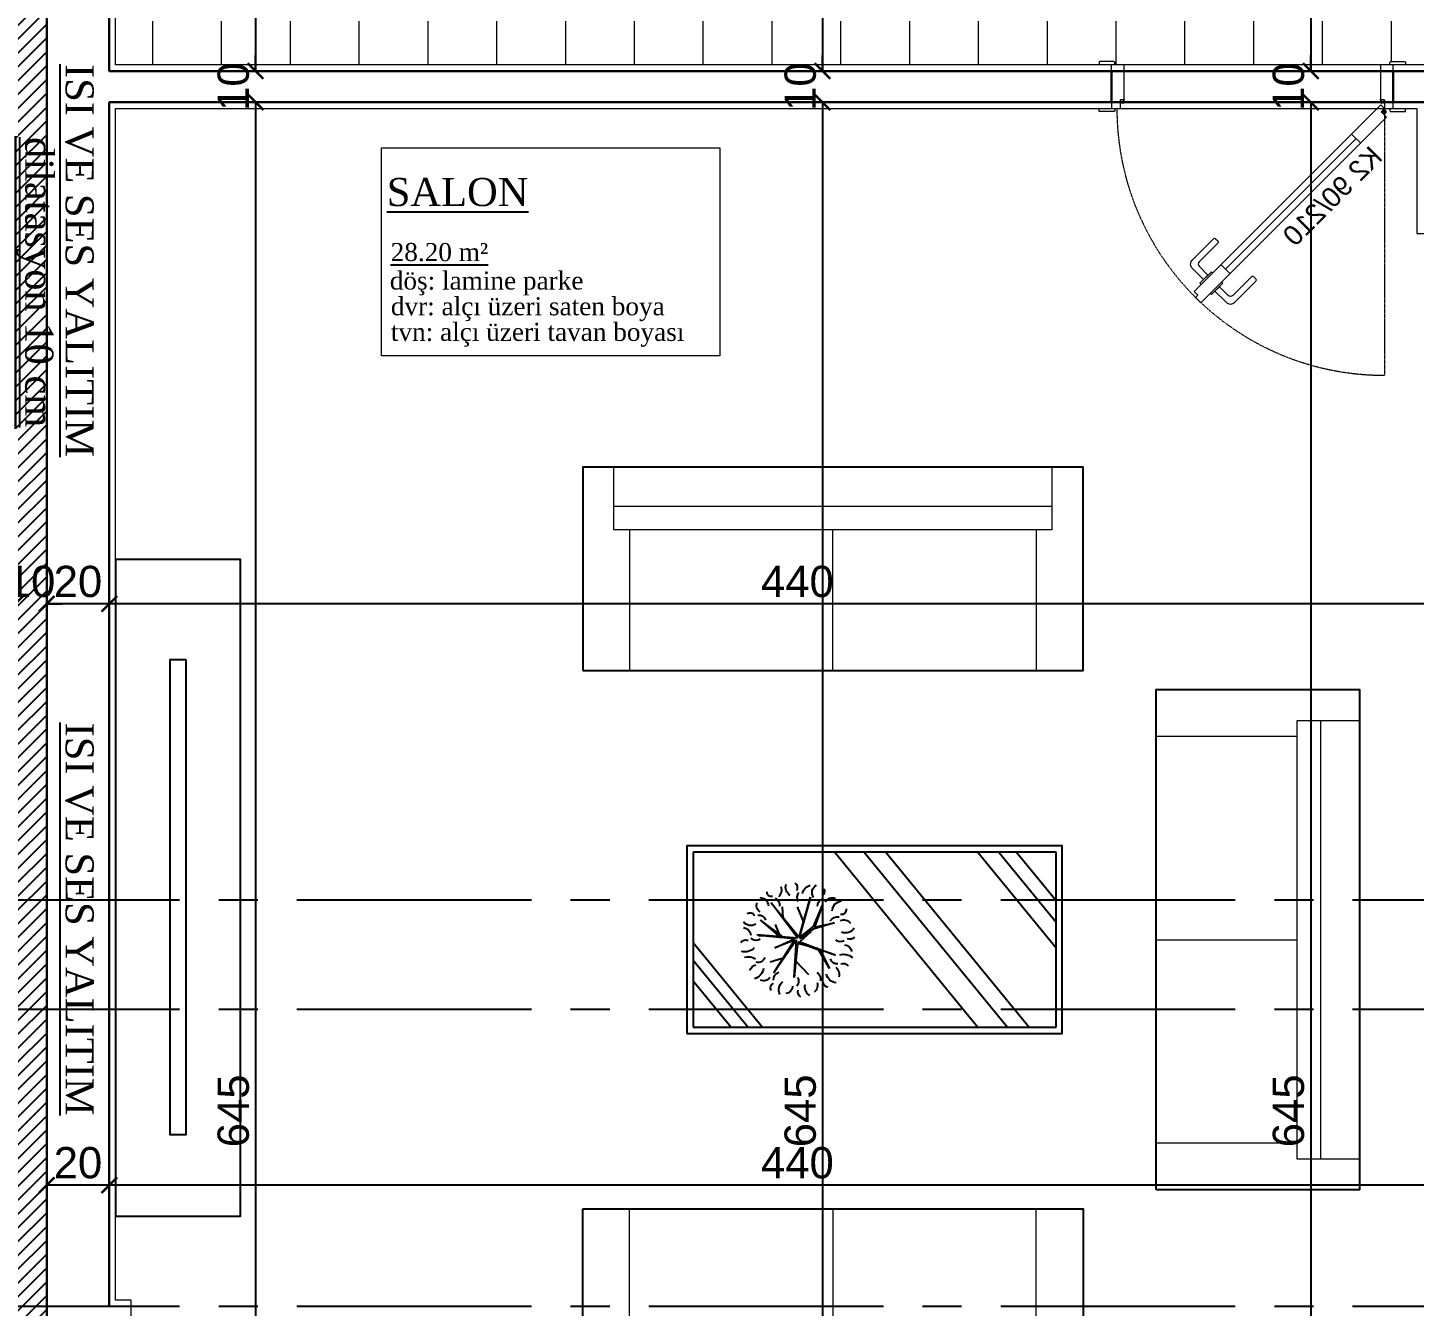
# Model space of a CAD drawing. Header units: millimetres. Extents: x 2778 to 13672, y 1832 to 5175.
# Drawn here: x 6415.5 to 6858.8, y 2770.2 to 3179.1 of the extents above; entities that cross this region are included whole.
import ezdxf

# ---------------------------------------------------------------- set-up
doc = ezdxf.new("R2010")
doc.units = ezdxf.units.MM
for name, pattern in [('CENTER2', [112.5, 75, -12.5, 12.5, -12.5]), ('DASHDOT2', [12.7, 6.35, -3.175, 0, -3.175]), ('DOTX2', [0.5, 0, -0.5])]:
    doc.linetypes.add(name, pattern=pattern)
for name, color, linetype in [('0-HSL-HTC', 7, 'Continuous'), ('7-DCR-FRN', 8, 'Continuous'), ('Yazi', 7, 'Continuous')]:
    doc.layers.add(name, color=color, linetype=linetype)
for name, color, linetype, lineweight in [('aks', 251, 'DASHDOT2', 35), ('duvar', 232, 'Continuous', 30), ('ince', 37, 'Continuous', 0), ('iz', 1, 'DOTX2', 20), ('kapı', 3, 'Continuous', 18), ('sıva iç', 21, 'Continuous', 0), ('yazı', 11, 'Continuous', 20), ('z - tarama', 251, 'Continuous', 18), ('ölçü dış', 192, 'Continuous', 20), ('ÖLÇÜ İÇ', 7, 'Continuous', 9)]:
    doc.layers.add(name, color=color, linetype=linetype, lineweight=lineweight)
doc.styles.get("Standard").update_dxf_attribs({"font": 'arial.ttf'})
doc.styles.add('Times roman', font='times.ttf')
doc.dimstyles.new('zulay iç ölçü', dxfattribs={"dimtxt": 10, "dimasz": 5, "dimexe": 0.18, "dimexo": 0, "dimgap": 2, "dimtad": 3, "dimdec": 0, "dimzin": 0, "dimdsep": 46, "dimtxsty": 'Standard', "dimblk": 'ARCHTICK', "dimcen": 0.09, "dimse1": 1, "dimse2": 1, "dimadec": 0, "dimazin": 0, "dimtfac": 1, "dimtdec": 0, "dimtix": 1, "dimtofl": 0, "dimtmove": 0, "dimatfit": 3, "dimldrblk": 'ARCHTICK', "dimfxl": 1, "dimtolj": 1, "dimtzin": 0, "dimarcsym": 0})

# ---------------------------------------------------------------- blocks, each defined once
blk = doc.blocks.new('sadsfsfsf')
at = {"layer": 'ince'}
for p, q in [((0.7, 0), (-0.7, 0)), ((0, 0.7), (0, -0.7))]:
    blk.add_line(p, q, dxfattribs=at)
for radius in [0.6, 0.45]:
    blk.add_circle((0, 0), radius, dxfattribs=at)
blk = doc.blocks.new('eddeded')
at = {"layer": 'duvar'}
for p, q in [((-48.21, 54.38), (-38.21, 54.38)), ((-48.21, -35.62), (-38.21, -35.62))]:
    blk.add_line(p, q, dxfattribs=at)
at = {"layer": 'ince'}
blk.add_line((-26.6, -23.78), (15.13, 17.96), dxfattribs=at)
for points in [[(-50.21, 53.38), (-50.96, 53.38, -0.414214), (-51.21, 53.63), (-51.21, 58.13, -0.414214), (-50.96, 58.38), (-50.21, 58.38)], [(-36.21, 53.38), (-35.46, 53.38, 0.414214), (-35.21, 53.63), (-35.21, 58.13, 0.414214), (-35.46, 58.38), (-36.21, 58.38)], [(-50.21, -34.62), (-50.96, -34.62, 0.414214), (-51.21, -34.87), (-51.21, -39.37, 0.414214), (-50.96, -39.62), (-50.21, -39.62)], [(-36.21, -34.62), (-35.46, -34.62, -0.414214), (-35.21, -34.87), (-35.21, -39.37, -0.414214), (-35.46, -39.62), (-36.21, -39.62)]]:
    blk.add_lwpolyline(points, format="xyb", dxfattribs=at)
for points in [[(-39.11, 51.33), (-39.11, 50.38), (-37.81, 50.68), (-37.81, 50.81, -0.112206), (-37.91, 50.76), (-38.72, 50.57, -0.482314), (-39.02, 50.82), (-39.02, 51.24, -0.414214), (-38.77, 51.49), (-37.97, 51.49, -0.170049), (-37.81, 51.43), (-37.81, 51.58), (-38.86, 51.58, 0.414214)], [(17.08, 23.59), (18.49, 25), (14.96, 28.54, 0.414214), (12.13, 28.54), (5.41, 21.82, 0.414214), (5.41, 21.11), (6.12, 20.4, 0.414214), (6.83, 20.4), (12.84, 26.41, -0.414214), (14.25, 26.41)], [(20.76, 19.91), (22.17, 21.32), (25.71, 17.79, -0.414214), (25.71, 14.96), (18.99, 8.24, -0.414214), (18.28, 8.24), (17.58, 8.95, -0.414214), (17.58, 9.66), (23.59, 15.67, 0.414214), (23.59, 17.08)], [(-39.11, -31.62), (-39.11, -32.57, 0.414214), (-38.86, -32.82), (-37.81, -32.82), (-37.81, -32.67, -0.170049), (-37.97, -32.73), (-38.77, -32.73, -0.414214), (-39.02, -32.48), (-39.02, -32.06, -0.482314), (-38.72, -31.81), (-37.91, -32, -0.112206), (-37.81, -32.05), (-37.81, -31.92)]]:
    blk.add_lwpolyline(points, format="xyb", close=True, dxfattribs=at)
for points in [[(20.04, 25.7), (19.62, 26.12), (15.96, 22.47), (16.38, 22.04)], [(22.87, 22.87), (23.29, 22.44), (19.64, 18.79), (19.21, 19.21)]]:
    blk.add_lwpolyline(points, dxfattribs=at)
at = {"layer": 'iz', "ltscale": 0.1}
for p, q in [((-48.21, -35.62), (-48.21, 54.38)), ((-38.21, -35.62), (-38.21, 54.38)), ((-36.21, -32.82), (49.19, -32.82))]:
    blk.add_line(p, q, dxfattribs=at)
blk.add_arc((-36.22, -32.83), 85.41, 0.0042, 89.9958, dxfattribs=at)
at = {"layer": 'kapı'}
for p, q in [((13.72, 19.37), (16.54, 16.54)), ((-28.02, -22.36), (-25.19, -25.19))]:
    blk.add_line(p, q, dxfattribs=at)
for points in [[(-36.21, 54.38), (-36.21, 51.58), (-38.86, 51.58, 0.414214), (-39.11, 51.33), (-39.11, 50.38), (-50.21, 50.38), (-50.21, 54.38)], [(-50.21, -35.62), (-50.21, -31.62), (-39.11, -31.62), (-39.11, -32.57, 0.414214), (-38.86, -32.82), (-36.21, -32.82), (-36.21, -35.62), (-36.21, -35.62)]]:
    blk.add_lwpolyline(points, format="xyb", dxfattribs=at)
blk.add_lwpolyline([(-36.21, -32.82), (-35.15, -31.76), (-33.46, -33.46), (25.87, 25.87), (24.17, 27.57), (23.47, 26.86), (22.33, 27.99), (-37.35, -31.69), (-36.21, -32.82)], dxfattribs=at)
at = {"layer": 'sıva iç'}
for p, q in [((-48.21, 54.38), (-50.21, 54.38)), ((-38.21, 54.38), (-36.21, 54.38)), ((-48.21, -35.62), (-50.21, -35.62)), ((-36.21, -35.62), (-38.21, -35.62))]:
    blk.add_line(p, q, dxfattribs=at)
at = {"layer": 'ölçü dış'}
blk.add_line((-38.21, -35.62), (-48.21, -35.62), dxfattribs=at)
at = {"layer": 'ince', "rotation": 90}
blk.add_blockref('sadsfsfsf', (-35.15, -32.82), dxfattribs=at)
at = {"layer": 'yazı'}
blk.add_text('K2 90/210', height=6.328, rotation=45, dxfattribs=at).set_placement((-20.24, -32.71))
blk = doc.blocks.new('*U35')
at = {"layer": '7-DCR-FRN'}
for p, q in [((-13.15, 58), (-28, 45.86)), ((-0.88, 58), (-28, 35.83)), ((-6.49, 58), (-28, 40.42)), ((28, 58), (-28, 58)), ((-28, 58), (-28, -58)), ((28, -58), (28, 58)), ((0.26, 25.6), (1.41, 37.17)), ((6.31, 36.53), (0.64, 29.93)), ((1.67, 37.69), (0.65, 24.69)), ((1.41, 37.17), (1.16, 29.54)), ((1.16, 29.54), (6.31, 36.53)), ((0, 24.95), (-10.54, 32.22)), ((-10.54, 32.22), (-0.13, 25.6)), ((-5.99, 29.58), (-7.12, 33.35)), ((-0.13, 25.6), (-2.57, 31.88)), ((-2.57, 31.88), (0.26, 25.6)), ((0.64, 29.93), (4.84, 31.63)), ((0.65, 24.69), (11.81, 33.07)), ((11.81, 33.07), (0.78, 24.08)), ((6.96, 29.2), (10.52, 29.43)), ((-1.17, 24.69), (-12.05, 25.72)), ((-12.05, 25.72), (0, 24.95)), ((-6.77, 25.25), (-11.09, 21.12)), ((-4.89, 12.51), (-0.78, 24.56)), ((-0.65, 23.95), (-4.89, 12.51)), ((-0.78, 24.56), (-3.46, 17.28)), ((-2.81, 18.14), (-1.17, 24.69)), ((2.56, 20.36), (-0.65, 23.95)), ((3.38, 19.62), (0.39, 23.95)), ((0.39, 23.95), (2.56, 20.36)), ((13.61, 20.5), (0.65, 24.08)), ((0.65, 24.08), (4.25, 19.5)), ((0.78, 24.08), (13.61, 20.5)), ((5.63, 22.62), (10.52, 24.7)), ((-9.22, 14.41), (-2.81, 18.14)), ((5.38, 12.78), (3.38, 19.62)), ((11.05, 16.64), (3.99, 19.24)), ((3.99, 19.24), (5.38, 12.78)), ((4.25, 19.5), (11.05, 16.64)), ((-3.46, 17.28), (-9.22, 14.41)), ((28, 12.76), (-28, -33.02)), ((28, 3.34), (-28, -42.44)), ((28, -3.59), (-28, -49.37)), ((28, -33.01), (-2.56, -58)), ((28, -39.69), (5.6, -58)), ((28, -45.34), (12.52, -58)), ((-28, -58), (28, -58))]:
    blk.add_line(p, q, dxfattribs=at)
blk.add_lwpolyline([(-30, 60), (-30, -60), (30, -60), (30, 60)], close=True, dxfattribs=at)
blk.add_lwpolyline([(-30, 60), (-30, -60), (30, -60), (30, 60)], close=True, dxfattribs=at)
at = {"layer": '7-DCR-FRN', "extrusion": (0, 0, -1)}
for centre, major_axis, start_param, end_param in [((-9.63, 40.39), (2.99, 2.99), 0.495607, 1.356514), ((0.32, 41.56), (2.97, 2.97), 3.119665, 4.17552), ((-1.97, 41.19), (1.37, 1.37), -0.168576, 1.180577), ((0.94, 42.5), (2.13, 2.13), 0.99899, 2.174975), ((7.63, 39.52), (-2.18, 2.18), 4.963816, 6.399957), ((6.98, 39.87), (-1.18, 1.18), 1.775821, 3.472355), ((-10.78, 35.44), (-1.67, 1.67), 4.494462, 5.97098), ((-8.38, 39.81), (3.08, 3.08), 2.534785, 3.58455), ((-10.42, 37.44), (1.76, 1.76), -0.540488, 0.582887), ((-5.15, 37.17), (1.5, 1.5), 2.597457, 4.255739), ((2.26, 37.93), (-1.73, 1.73), 4.894894, 6.209265), ((5.86, 36.89), (1.46, 1.46), 0.588849, 2.139269), ((10.9, 35.62), (-1.52, 1.52), 5.94085, 7.533141), ((10.51, 36.89), (-2.14, 2.14), 2.412933, 3.806953), ((-15.38, 31.6), (-1.17, 1.17), 0.260288, 1.930326), ((-12.71, 29.84), (-1.73, 1.73), 0.71489, 2.029848), ((11.13, 32.71), (-1.65, 1.65), 2.748968, 4.071251), ((15.17, 33.03), (0.963, 0.963), 3.637708, 5.574611), ((-16, 27.21), (-2.4, 2.4), 0.343258, 1.666965), ((-14.78, 28.65), (1.72, 1.72), 2.359421, 3.812742), ((15.94, 32.92), (2.21, 2.21), 2.001057, 3.151731), ((16.74, 25.48), (2.09, 2.09), 4.465952, 5.85576), ((-16.74, 22.85), (1.17, 1.17), 4.417954, 5.883919), ((-15.15, 19.26), (2.13, 2.13), 4.435356, 5.7884), ((-13.29, 26.69), (1.7, 1.7), 1.811769, 3.074319), ((13.49, 22.17), (-1.83, 1.83), 0.269504, 1.469985), ((14.15, 19.74), (2.41, 2.41), -0.596761, 0.530229), ((16.53, 27.04), (1.65, 1.65), 1.556652, 2.67951), ((-14.51, 21.04), (1.97, 1.97), 2.029873, 3.258277), ((-12.55, 19.63), (-1.68, 1.68), 2.857787, 4.168751), ((10.84, 15.96), (1.63, 1.63), -0.835936, 0.386912), ((15.1, 17.31), (-1.9, 1.9), 0.1729, 1.85548), ((-13.63, 14.85), (1.1, 1.1), 3.912813, 5.455212), ((-10.22, 11.93), (-2.53, 2.53), 5.610896, 6.838603), ((-5.56, 12), (-1.53, 1.53), 5.385771, 6.799513), ((4.4, 11.7), (2.09, 2.09), -0.212594, 0.90159), ((9.15, 10.24), (-2.32, 2.32), 0.812708, 2.215848), ((11.02, 13.49), (-1.7, 1.7), 1.193932, 2.764391), ((15.62, 18.16), (-1.52, 1.52), 3.608489, 4.799895), ((-11.12, 14.28), (-2.11, 2.11), 3.030383, 4.209272), ((-9.53, 9.98), (1.4, 1.4), 0.378865, 1.679355), ((-9.2, 9.93), (-3.22, 3.22), 2.096822, 3.023848), ((-4.24, 9.84), (-1.84, 1.84), 2.447851, 3.758583), ((1.67, 10.9), (1.64, 1.64), 3.381045, 4.65182), ((5.54, 9.37), (2.37, 2.37), 2.915554, 4.30502), ((3.55, 9.86), (-1.98, 1.98), 1.99053, 3.233966), ((9.55, 10.6), (-1.07, 1.07), 3.690915, 5.731825), ((2.08, 7.93), (1.36, 1.36), 3.048732, 4.380826)]:
    blk.add_ellipse(centre, major_axis=major_axis, ratio=1, start_param=start_param, end_param=end_param, dxfattribs=at)
blk = doc.blocks.new('*U27')
at = {"layer": '7-DCR-FRN'}
blk.add_lwpolyline([(0, 10), (160, 10), (160, 75), (0, 75)], close=True, dxfattribs=at)
at = {"layer": '7-DCR-FRN', "lineweight": 9, "flags": 128}
blk.add_lwpolyline([(0, 10), (160, 10), (160, 75), (0, 75)], close=True, dxfattribs=at)
blk.add_lwpolyline([(0, 10), (160, 10), (160, 75), (0, 75)], close=True, dxfattribs=at)
for points in [[(10, 55), (10, 75)], [(150, 75), (150, 75), (150, 55), (150, 55)], [(150, 62.5), (10, 62.5)], [(150, 55), (10, 55)], [(15, 55), (15, 10)], [(80, 10), (80, 55)], [(145, 55), (145, 10)]]:
    blk.add_lwpolyline(points, dxfattribs=at)
blk = doc.blocks.new('*U29')
at = {"layer": '7-DCR-FRN'}
blk.add_lwpolyline([(0, 0), (210, 0), (210, 40), (0, 40)], close=True, dxfattribs=at)
blk.add_lwpolyline([(32, 22.5), (184, 22.5), (184, 17.5), (32, 17.5), (32, 22.5)], dxfattribs=at)
blk = doc.blocks.new('_ArchTick')
at = {"color": 0, "linetype": 'ByBlock', "const_width": 0.15}
blk.add_lwpolyline([(-0.5, -0.5), (0.5, 0.5)], dxfattribs=at)
blk = doc.blocks.new('*D2121')
at = {"layer": 'Defpoints', "color": 0, "transparency": 16777216}
for p in [(6486.7, 3645.23), (6488.38, 3165.23), (6488.38, 3165.23)]:
    blk.add_point(p, dxfattribs=at)
at = {"layer": 'ÖLÇÜ İÇ', "color": 0, "lineweight": -2, "transparency": 16777216}
blk.add_line((6488.38, 3645.23), (6488.38, 3165.23), dxfattribs=at)
at = {"layer": 'ÖLÇÜ İÇ', "color": 0, "lineweight": -2, "transparency": 16777216, "xscale": 5, "yscale": 5, "zscale": 5}
for p, rotation in [((6488.38, 3645.23), 90), ((6488.38, 3165.23), 270)]:
    blk.add_blockref('_ArchTick', p, dxfattribs=dict(at, rotation=rotation))
at = {"layer": 'ÖLÇÜ İÇ', "color": 0, "transparency": 16777216, "insert": (6481.28, 3405.23), "char_height": 10, "attachment_point": 5, "rotation": 90}
blk.add_mtext('\\A1;480', dxfattribs=at)
blk = doc.blocks.new('*D2122')
at = {"layer": 'Defpoints', "color": 0, "transparency": 16777216}
for p in [(6488.38, 3165.23), (6488.38, 3155.23), (6488.38, 3155.23)]:
    blk.add_point(p, dxfattribs=at)
at = {"layer": 'ÖLÇÜ İÇ', "color": 0, "lineweight": -2, "transparency": 16777216}
for p, q in [((6488.38, 3165.23), (6488.38, 3170.23)), ((6488.38, 3155.23), (6488.38, 3150.23))]:
    blk.add_line(p, q, dxfattribs=at)
at = {"layer": 'ÖLÇÜ İÇ', "color": 0, "lineweight": -2, "transparency": 16777216, "xscale": 5, "yscale": 5, "zscale": 5}
for p, rotation in [((6488.38, 3165.23), 270), ((6488.38, 3155.23), 90)]:
    blk.add_blockref('_ArchTick', p, dxfattribs=dict(at, rotation=rotation))
at = {"layer": 'ÖLÇÜ İÇ', "color": 0, "transparency": 16777216, "insert": (6481.28, 3160.23), "char_height": 10, "attachment_point": 5, "rotation": 90}
blk.add_mtext('\\A1;10', dxfattribs=at)
blk = doc.blocks.new('*D2123')
at = {"layer": 'Defpoints', "color": 0, "transparency": 16777216}
for p in [(6488.38, 3155.23), (6488.38, 2510.23), (6488.38, 2510.23)]:
    blk.add_point(p, dxfattribs=at)
at = {"layer": 'ÖLÇÜ İÇ', "color": 0, "lineweight": -2, "transparency": 16777216}
blk.add_line((6488.38, 3155.23), (6488.38, 2510.23), dxfattribs=at)
at = {"layer": 'ÖLÇÜ İÇ', "color": 0, "lineweight": -2, "transparency": 16777216, "xscale": 5, "yscale": 5, "zscale": 5}
for p, rotation in [((6488.38, 3155.23), 90), ((6488.38, 2510.23), 270)]:
    blk.add_blockref('_ArchTick', p, dxfattribs=dict(at, rotation=rotation))
at = {"layer": 'ÖLÇÜ İÇ', "color": 0, "transparency": 16777216, "insert": (6481.28, 2832.73), "char_height": 10, "attachment_point": 5, "rotation": 90}
blk.add_mtext('\\A1;645', dxfattribs=at)
blk = doc.blocks.new('*D2131')
at = {"layer": 'Defpoints', "color": 0, "transparency": 16777216}
for p in [(6662.34, 3295.23), (6669.64, 3165.23), (6669.64, 3165.23)]:
    blk.add_point(p, dxfattribs=at)
at = {"layer": 'ÖLÇÜ İÇ', "color": 0, "lineweight": -2, "transparency": 16777216}
blk.add_line((6669.64, 3295.23), (6669.64, 3165.23), dxfattribs=at)
at = {"layer": 'ÖLÇÜ İÇ', "color": 0, "lineweight": -2, "transparency": 16777216, "xscale": 5, "yscale": 5, "zscale": 5}
for p, rotation in [((6669.64, 3295.23), 90), ((6669.64, 3165.23), 270)]:
    blk.add_blockref('_ArchTick', p, dxfattribs=dict(at, rotation=rotation))
at = {"layer": 'ÖLÇÜ İÇ', "color": 0, "transparency": 16777216, "insert": (6662.53, 3230.23), "char_height": 10, "attachment_point": 5, "rotation": 90}
blk.add_mtext('\\A1;130', dxfattribs=at)
blk = doc.blocks.new('*D2132')
at = {"layer": 'Defpoints', "color": 0, "transparency": 16777216}
for p in [(6669.64, 3165.23), (6669.64, 3155.23), (6669.64, 3155.23)]:
    blk.add_point(p, dxfattribs=at)
at = {"layer": 'ÖLÇÜ İÇ', "color": 0, "lineweight": -2, "transparency": 16777216}
for p, q in [((6669.64, 3165.23), (6669.64, 3170.23)), ((6669.64, 3155.23), (6669.64, 3150.23))]:
    blk.add_line(p, q, dxfattribs=at)
at = {"layer": 'ÖLÇÜ İÇ', "color": 0, "lineweight": -2, "transparency": 16777216, "xscale": 5, "yscale": 5, "zscale": 5}
for p, rotation in [((6669.64, 3165.23), 270), ((6669.64, 3155.23), 90)]:
    blk.add_blockref('_ArchTick', p, dxfattribs=dict(at, rotation=rotation))
at = {"layer": 'ÖLÇÜ İÇ', "color": 0, "transparency": 16777216, "insert": (6662.54, 3160.23), "char_height": 10, "attachment_point": 5, "rotation": 90}
blk.add_mtext('\\A1;10', dxfattribs=at)
blk = doc.blocks.new('*D2133')
at = {"layer": 'Defpoints', "color": 0, "transparency": 16777216}
for p in [(6669.64, 3155.23), (6669.64, 2510.23), (6669.64, 2510.23)]:
    blk.add_point(p, dxfattribs=at)
at = {"layer": 'ÖLÇÜ İÇ', "color": 0, "lineweight": -2, "transparency": 16777216}
blk.add_line((6669.64, 3155.23), (6669.64, 2510.23), dxfattribs=at)
at = {"layer": 'ÖLÇÜ İÇ', "color": 0, "lineweight": -2, "transparency": 16777216, "xscale": 5, "yscale": 5, "zscale": 5}
for p, rotation in [((6669.64, 3155.23), 90), ((6669.64, 2510.23), 270)]:
    blk.add_blockref('_ArchTick', p, dxfattribs=dict(at, rotation=rotation))
at = {"layer": 'ÖLÇÜ İÇ', "color": 0, "transparency": 16777216, "insert": (6662.54, 2832.73), "char_height": 10, "attachment_point": 5, "rotation": 90}
blk.add_mtext('\\A1;645', dxfattribs=at)
blk = doc.blocks.new('*D2138')
at = {"layer": 'Defpoints', "color": 0, "transparency": 16777216}
for p in [(6825.73, 3295.23), (6825.73, 3165.23), (6825.73, 3165.23)]:
    blk.add_point(p, dxfattribs=at)
at = {"layer": 'ÖLÇÜ İÇ', "color": 0, "lineweight": -2, "transparency": 16777216}
blk.add_line((6825.73, 3295.23), (6825.73, 3165.23), dxfattribs=at)
at = {"layer": 'ÖLÇÜ İÇ', "color": 0, "lineweight": -2, "transparency": 16777216, "xscale": 5, "yscale": 5, "zscale": 5}
for p, rotation in [((6825.73, 3295.23), 90), ((6825.73, 3165.23), 270)]:
    blk.add_blockref('_ArchTick', p, dxfattribs=dict(at, rotation=rotation))
at = {"layer": 'ÖLÇÜ İÇ', "color": 0, "transparency": 16777216, "insert": (6818.62, 3230.23), "char_height": 10, "attachment_point": 5, "rotation": 90}
blk.add_mtext('\\A1;130', dxfattribs=at)
blk = doc.blocks.new('*D2139')
at = {"layer": 'Defpoints', "color": 0, "transparency": 16777216}
for p in [(6825.73, 3165.23), (6825.73, 3155.23), (6825.73, 3155.23)]:
    blk.add_point(p, dxfattribs=at)
at = {"layer": 'ÖLÇÜ İÇ', "color": 0, "lineweight": -2, "transparency": 16777216}
for p, q in [((6825.73, 3165.23), (6825.73, 3170.23)), ((6825.73, 3155.23), (6825.73, 3150.23))]:
    blk.add_line(p, q, dxfattribs=at)
at = {"layer": 'ÖLÇÜ İÇ', "color": 0, "lineweight": -2, "transparency": 16777216, "xscale": 5, "yscale": 5, "zscale": 5}
for p, rotation in [((6825.73, 3165.23), 270), ((6825.73, 3155.23), 90)]:
    blk.add_blockref('_ArchTick', p, dxfattribs=dict(at, rotation=rotation))
at = {"layer": 'ÖLÇÜ İÇ', "color": 0, "transparency": 16777216, "insert": (6818.63, 3160.23), "char_height": 10, "attachment_point": 5, "rotation": 90}
blk.add_mtext('\\A1;10', dxfattribs=at)
blk = doc.blocks.new('*D2140')
at = {"layer": 'Defpoints', "color": 0, "transparency": 16777216}
for p in [(6825.73, 3155.23), (6825.73, 2510.23), (6825.73, 2510.23)]:
    blk.add_point(p, dxfattribs=at)
at = {"layer": 'ÖLÇÜ İÇ', "color": 0, "lineweight": -2, "transparency": 16777216}
blk.add_line((6825.73, 3155.23), (6825.73, 2510.23), dxfattribs=at)
at = {"layer": 'ÖLÇÜ İÇ', "color": 0, "lineweight": -2, "transparency": 16777216, "xscale": 5, "yscale": 5, "zscale": 5}
for p, rotation in [((6825.73, 3155.23), 90), ((6825.73, 2510.23), 270)]:
    blk.add_blockref('_ArchTick', p, dxfattribs=dict(at, rotation=rotation))
at = {"layer": 'ÖLÇÜ İÇ', "color": 0, "transparency": 16777216, "insert": (6818.63, 2832.73), "char_height": 10, "attachment_point": 5, "rotation": 90}
blk.add_mtext('\\A1;645', dxfattribs=at)
blk = doc.blocks.new('*D2249')
at = {"layer": 'Defpoints', "color": 0, "transparency": 16777216}
for p in [(6441.58, 2994.85), (6441.58, 2994.85), (6881.58, 2994.85)]:
    blk.add_point(p, dxfattribs=at)
at = {"layer": 'ÖLÇÜ İÇ', "color": 0, "lineweight": -2, "transparency": 16777216}
blk.add_line((6881.58, 2994.85), (6441.58, 2994.85), dxfattribs=at)
at = {"layer": 'ÖLÇÜ İÇ', "color": 0, "lineweight": -2, "transparency": 16777216, "xscale": 5, "yscale": 5, "zscale": 5, "rotation": 180}
blk.add_blockref('_ArchTick', (6441.58, 2994.85), dxfattribs=at)
at = {"layer": 'ÖLÇÜ İÇ', "color": 0, "lineweight": -2, "transparency": 16777216, "xscale": 5, "yscale": 5, "zscale": 5}
blk.add_blockref('_ArchTick', (6881.58, 2994.85), dxfattribs=at)
at = {"layer": 'ÖLÇÜ İÇ', "color": 0, "transparency": 16777216, "insert": (6661.58, 3001.95), "char_height": 10, "attachment_point": 5}
blk.add_mtext('\\A1;440', dxfattribs=at)
blk = doc.blocks.new('*D2250')
at = {"layer": 'Defpoints', "color": 0, "transparency": 16777216}
for p in [(6421.58, 2994.85), (6421.58, 2994.85), (6441.58, 2994.85)]:
    blk.add_point(p, dxfattribs=at)
at = {"layer": 'ÖLÇÜ İÇ', "color": 0, "lineweight": -2, "transparency": 16777216}
blk.add_line((6441.58, 2994.85), (6421.58, 2994.85), dxfattribs=at)
at = {"layer": 'ÖLÇÜ İÇ', "color": 0, "lineweight": -2, "transparency": 16777216, "xscale": 5, "yscale": 5, "zscale": 5, "rotation": 180}
blk.add_blockref('_ArchTick', (6421.58, 2994.85), dxfattribs=at)
at = {"layer": 'ÖLÇÜ İÇ', "color": 0, "lineweight": -2, "transparency": 16777216, "xscale": 5, "yscale": 5, "zscale": 5}
blk.add_blockref('_ArchTick', (6441.58, 2994.85), dxfattribs=at)
at = {"layer": 'ÖLÇÜ İÇ', "color": 0, "transparency": 16777216, "insert": (6431.58, 3001.95), "char_height": 10, "attachment_point": 5}
blk.add_mtext('\\A1;20', dxfattribs=at)
blk = doc.blocks.new('*D2256')
at = {"layer": 'Defpoints', "color": 0, "transparency": 16777216}
for p in [(6441.58, 2808.98), (6441.58, 2808.98), (6881.58, 2808.98)]:
    blk.add_point(p, dxfattribs=at)
at = {"layer": 'ÖLÇÜ İÇ', "color": 0, "lineweight": -2, "transparency": 16777216}
blk.add_line((6881.58, 2808.98), (6441.58, 2808.98), dxfattribs=at)
at = {"layer": 'ÖLÇÜ İÇ', "color": 0, "lineweight": -2, "transparency": 16777216, "xscale": 5, "yscale": 5, "zscale": 5, "rotation": 180}
blk.add_blockref('_ArchTick', (6441.58, 2808.98), dxfattribs=at)
at = {"layer": 'ÖLÇÜ İÇ', "color": 0, "lineweight": -2, "transparency": 16777216, "xscale": 5, "yscale": 5, "zscale": 5}
blk.add_blockref('_ArchTick', (6881.58, 2808.98), dxfattribs=at)
at = {"layer": 'ÖLÇÜ İÇ', "color": 0, "transparency": 16777216, "insert": (6661.58, 2816.08), "char_height": 10, "attachment_point": 5}
blk.add_mtext('\\A1;440', dxfattribs=at)
blk = doc.blocks.new('*D2257')
at = {"layer": 'Defpoints', "color": 0, "transparency": 16777216}
for p in [(6421.58, 2808.98), (6421.58, 2808.98), (6441.58, 2808.98)]:
    blk.add_point(p, dxfattribs=at)
at = {"layer": 'ÖLÇÜ İÇ', "color": 0, "lineweight": -2, "transparency": 16777216}
blk.add_line((6441.58, 2808.98), (6421.58, 2808.98), dxfattribs=at)
at = {"layer": 'ÖLÇÜ İÇ', "color": 0, "lineweight": -2, "transparency": 16777216, "xscale": 5, "yscale": 5, "zscale": 5, "rotation": 180}
blk.add_blockref('_ArchTick', (6421.58, 2808.98), dxfattribs=at)
at = {"layer": 'ÖLÇÜ İÇ', "color": 0, "lineweight": -2, "transparency": 16777216, "xscale": 5, "yscale": 5, "zscale": 5}
blk.add_blockref('_ArchTick', (6441.58, 2808.98), dxfattribs=at)
at = {"layer": 'ÖLÇÜ İÇ', "color": 0, "transparency": 16777216, "insert": (6431.58, 2816.08), "char_height": 10, "attachment_point": 5}
blk.add_mtext('\\A1;20', dxfattribs=at)
blk = doc.blocks.new('*D2459')
at = {"layer": 'Defpoints', "color": 0, "transparency": 16777216}
for p in [(6411.58, 2994.85), (6421.58, 2994.85), (6421.58, 2994.85)]:
    blk.add_point(p, dxfattribs=at)
at = {"layer": 'ÖLÇÜ İÇ', "color": 0, "lineweight": -2, "transparency": 16777216}
for p, q in [((6411.58, 2994.85), (6406.58, 2994.85)), ((6421.58, 2994.85), (6426.58, 2994.85))]:
    blk.add_line(p, q, dxfattribs=at)
at = {"layer": 'ÖLÇÜ İÇ', "color": 0, "lineweight": -2, "transparency": 16777216, "xscale": 5, "yscale": 5, "zscale": 5}
blk.add_blockref('_ArchTick', (6411.58, 2994.85), dxfattribs=at)
at = {"layer": 'ÖLÇÜ İÇ', "color": 0, "lineweight": -2, "transparency": 16777216, "xscale": 5, "yscale": 5, "zscale": 5, "rotation": 180}
blk.add_blockref('_ArchTick', (6421.58, 2994.85), dxfattribs=at)
at = {"layer": 'ÖLÇÜ İÇ', "color": 0, "transparency": 16777216, "insert": (6416.58, 3001.95), "char_height": 10, "attachment_point": 5}
blk.add_mtext('\\A1;10', dxfattribs=at)

msp = doc.modelspace()

# ---------------------------------------------------------------- hatches: boundary and pattern name
at = {"layer": '0-HSL-HTC'}
h = msp.add_hatch(dxfattribs=at)
h.set_pattern_fill('ANSI31', color=2, scale=25)
h.set_pattern_definition([(45, (-1057024.509, 409725.164), (-2.209708691, 2.209708691), [])])
h.paths.add_polyline_path([(6411.58, 4690.23), (6421.58, 4690.23), (6421.58, 2620.23), (6411.58, 2620.23)])
at = {"layer": 'z - tarama', "true_color": 0xffffff}
h = msp.add_hatch(dxfattribs=at)
h.set_pattern_fill('ANGLE', scale=80, style=0)
h.set_pattern_definition([(0, (-1057024.51, 409725.164), (0, 22), [16, -6]), (90, (-1057024.51, 409725.164), (-22, 1e-15), [16, -6])])
h.paths.add_polyline_path([(7356.58, 3205.23), (7464.58, 3205.23), (7464.58, 3196.6), (7463.58, 3196.6), (7463.58, 3191.6), (7464.58, 3191.6), (7464.58, 3077.23), (7442.24, 3077.23), (7442.24, 3078.23), (7437.24, 3078.23), (7437.24, 3077.23), (7434.24, 3077.23), (7356.58, 3077.23)])
h.paths.add_polyline_path([(7356.58, 3250.23), (7464.58, 3250.23), (7464.58, 3205.23), (7356.58, 3205.23)])
h.paths.add_polyline_path([(7356.58, 3293.23), (7359.64, 3293.23), (7359.64, 3292.23), (7364.64, 3292.23), (7364.64, 3293.23), (7367.64, 3293.23), (7452.64, 3293.23), (7452.64, 3292.23), (7457.64, 3292.23), (7457.64, 3293.23), (7464.58, 3293.23), (7464.58, 3289.6), (7463.58, 3289.6), (7463.58, 3284.6), (7464.58, 3284.6), (7464.58, 3281.6), (7464.58, 3250.23), (7356.58, 3250.23)])
h.paths.add_polyline_path([(7031.58, 3293.23), (7069.16, 3293.23), (7069.16, 3292.23), (7074.16, 3292.23), (7074.16, 3293.23), (7077.16, 3293.23), (7162.16, 3293.23), (7162.16, 3292.23), (7167.16, 3292.23), (7167.16, 3293.23), (7356.58, 3293.23), (7356.58, 3250.23), (7031.58, 3250.23)])
h.paths.add_polyline_path([(7031.58, 3250.23), (7356.58, 3250.23), (7356.58, 3205.23), (7031.58, 3205.23)])
h.paths.add_polyline_path([(7031.58, 3205.23), (7356.58, 3205.23), (7356.58, 3075.23), (7341.58, 3075.23), (7341.58, 3165.23), (7031.58, 3165.23)])
h.paths.add_polyline_path([(7344.49, 3078.23), (7349.24, 3078.23), (7349.24, 3077.98, 0.414214), (7348.99, 3078.23), (7344.24, 3078.23), (7344.24, 3077.98, -0.414214)], flags=16)
h.paths.add_polyline_path([(6926.58, 3205.23), (7031.58, 3205.23), (7031.58, 3167.23), (6994.69, 3167.23), (6994.69, 3168.23), (6989.69, 3168.23), (6989.69, 3167.23), (6986.69, 3167.23), (6926.58, 3167.23)])
h.paths.add_polyline_path([(6926.58, 3250.23), (7031.58, 3250.23), (7031.58, 3205.23), (6926.58, 3205.23)])
h.paths.add_polyline_path([(6926.58, 3293.23), (7031.58, 3293.23), (7031.58, 3250.23), (6926.58, 3250.23)])
h.paths.add_polyline_path([(6881.58, 3293.23), (6926.58, 3293.23), (6926.58, 3250.23), (6881.58, 3250.23)])
h.paths.add_polyline_path([(6881.58, 3250.23), (6926.58, 3250.23), (6926.58, 3205.23), (6881.58, 3205.23)])
h.paths.add_polyline_path([(6881.58, 3205.23), (6926.58, 3205.23), (6926.58, 3167.23), (6901.69, 3167.23), (6901.69, 3168.23), (6896.69, 3168.23), (6896.69, 3167.23), (6881.58, 3167.23)])
h.paths.add_polyline_path([(6443.58, 3205.23), (6881.58, 3205.23), (6881.58, 3167.23), (6856.04, 3167.23), (6856.04, 3168.23), (6851.04, 3168.23), (6851.04, 3167.23), (6848.04, 3167.23), (6763.04, 3167.23), (6763.04, 3168.23), (6758.04, 3168.23), (6758.04, 3167.23), (6443.58, 3167.23)])
h.paths.add_polyline_path([(6592.44, 3250.23), (6881.58, 3250.23), (6881.58, 3205.23), (6443.58, 3205.23), (6443.58, 3248.23), (6448.58, 3248.23), (6448.58, 3250.23), (6482.68, 3250.23), (6482.68, 3210.98), (6592.44, 3210.98)])
h.paths.add_polyline_path([(6592.44, 3276.65), (6482.68, 3276.65), (6482.68, 3250.23), (6448.58, 3250.23), (6448.58, 3295.23), (6594.58, 3295.23), (6594.58, 3293.23), (6634.58, 3293.23), (6662.6, 3293.23), (6662.6, 3292.23), (6667.6, 3292.23), (6667.6, 3293.23), (6670.6, 3293.23), (6755.6, 3293.23), (6755.6, 3292.23), (6760.6, 3292.23), (6760.6, 3293.23), (6777.51, 3293.23), (6777.51, 3292.23), (6782.51, 3292.23), (6782.51, 3293.23), (6785.51, 3293.23), (6870.51, 3293.23), (6870.51, 3292.23), (6875.51, 3292.23), (6875.51, 3293.23), (6881.58, 3293.23), (6881.58, 3250.23), (6592.44, 3250.23)])
h.paths.add_polyline_path([(6448.58, 3355.23), (6594.58, 3355.23), (6594.58, 3295.23), (6448.58, 3295.23)])
h.paths.add_polyline_path([(6448.58, 3445.23), (6594.58, 3445.23), (6594.58, 3355.23), (6448.58, 3355.23)])
h.paths.add_polyline_path([(6448.58, 3460.23), (6594.58, 3460.23), (6594.58, 3445.23), (6448.58, 3445.23)])
h.paths.add_polyline_path([(6448.58, 3505.23), (6594.58, 3505.23), (6594.58, 3460.23), (6448.58, 3460.23)])
h.paths.add_polyline_path([(6443.58, 3643.23), (6594.58, 3643.23), (6594.58, 3505.23), (6448.58, 3505.23), (6448.58, 3507.23), (6443.58, 3507.23)])

# ---------------------------------------------------------------- linework, layer by layer
at = {"layer": 'aks', "color": 251, "linetype": 'CENTER2', "lineweight": -3}
for points in [[(6421.58, 2140.23), (6421.58, 5100.23)], [(2901.58, 2900.23), (8131.58, 2900.23)], [(2901.58, 2865.23), (8131.58, 2865.23)], [(2901.58, 2770.23), (8131.58, 2770.23)]]:
    msp.add_lwpolyline(points, dxfattribs=at)
at = {"layer": 'duvar', "lineweight": 30}
for p, q in [((6421.58, 2770.23), (6421.58, 3295.23)), ((6441.58, 3165.23), (6441.58, 3295.23)), ((6441.58, 3165.23), (7341.58, 3165.23)), ((6441.58, 3155.23), (6441.58, 2770.23)), ((6441.58, 3155.23), (6881.58, 3155.23))]:
    msp.add_line(p, q, dxfattribs=at)
at = {"layer": 'sıva iç'}
for points in [[(7464.58, 3077.23), (7343.58, 3077.23), (7343.58, 3167.23), (6443.58, 3167.23), (6443.58, 3293.23), (6448.58, 3293.23), (6448.58, 3447.23), (6443.58, 3447.23), (6443.58, 3643.23), (6634.58, 3643.23), (6634.58, 3293.23), (7464.58, 3293.23)], [(6879.58, 2512.23), (6443.58, 2512.23), (6443.58, 2618.23), (6448.58, 2618.23), (6448.58, 2772.23), (6443.58, 2772.23), (6443.58, 3153.23), (6859.58, 3153.23), (6859.58, 3113.23), (6879.58, 3113.23)]]:
    msp.add_lwpolyline(points, close=True, dxfattribs=at)
at = {"layer": 'yazı'}
msp.add_lwpolyline([(6528.6, 3074.18), (6528.6, 3140.61), (6636.82, 3140.61), (6636.82, 3074.18)], close=True, dxfattribs=at)
at = {"layer": 'ÖLÇÜ İÇ', "color": 3, "lineweight": 30}
msp.add_lwpolyline([(6411.58, 4690.23), (6421.58, 4690.23), (6421.58, 2620.23), (6411.58, 2620.23)], close=True, dxfattribs=at)

# ---------------------------------------------------------------- block references
at = {"rotation": 90}
msp.add_blockref('*U35', (6686.27, 2887.43), dxfattribs=at)
at = {"layer": '7-DCR-FRN'}
msp.add_blockref('*U27', (6592.94, 2963.51), dxfattribs=at)
at = {"layer": '7-DCR-FRN', "rotation": 270}
msp.add_blockref('*U29', (6443.58, 3009.01), dxfattribs=at)
at = {"layer": '7-DCR-FRN', "xscale": -1}
for p, rotation in [((6766.28, 2807.43), 270), ((6592.94, 2811.35), 180)]:
    msp.add_blockref('*U27', p, dxfattribs=dict(at, rotation=rotation))
at = {"layer": 'duvar', "lineweight": 30, "xscale": -1, "rotation": 90}
msp.add_blockref('eddeded', (6816.42, 3117.02), dxfattribs=at)

# ---------------------------------------------------------------- texts
at = {"layer": 'Yazi', "color": 2, "style": 'Times roman'}
for p in [(6427.62, 3167.45), (6427.62, 2956.87)]:
    msp.add_text('%%UISI VE SES YALITIM', height=8.9957, rotation=270, dxfattribs=at).set_placement(p)
at = {"layer": 'Yazi', "color": 6, "style": 'Times roman'}
msp.add_text('%%Udilatasyon 10 cm', height=8.9957, rotation=270, dxfattribs=at).set_placement((6414.72, 3144.1))
at = {"layer": 'Yazi', "style": 'Times roman'}
for s, height, p in [('%%USALON', 8.996, (6530.3, 3122.04)), ('%%U28.20 m²', 5.7665, (6531.55, 3104.45))]:
    msp.add_text(s, height=height, dxfattribs=at).set_placement(p)
at = {"layer": 'yazı', "style": 'Times roman'}
for s, p in [('döş: lamine parke', (6531.27, 3095.34)), ('dvr: alçı üzeri saten boya', (6531.62, 3087.12)), ('tvn: alçı üzeri tavan boyası', (6531.62, 3078.92))]:
    msp.add_text(s, height=5.7665, dxfattribs=at).set_placement(p)

# ---------------------------------------------------------------- dimensions: what is measured, and where the dimension line sits
at = {"layer": 'ÖLÇÜ İÇ'}
for base, p1, p2, angle, picture, middle in [((6488.38, 3165.23), (6486.7, 3645.23), (6488.38, 3165.23), 90, '*D2121', (6481.28, 3405.23)), ((6669.64, 3165.23), (6662.34, 3295.23), (6669.64, 3165.23), 90, '*D2131', (6662.53, 3230.23)), ((6825.73, 3165.23), (6825.73, 3295.23), (6825.73, 3165.23), 90, '*D2138', (6818.62, 3230.23)), ((6488.38, 3155.23), (6488.38, 3165.23), (6488.38, 3155.23), 90, '*D2122', (6481.28, 3160.23)), ((6669.64, 3155.23), (6669.64, 3165.23), (6669.64, 3155.23), 90, '*D2132', (6662.54, 3160.23)), ((6825.73, 3155.23), (6825.73, 3165.23), (6825.73, 3155.23), 90, '*D2139', (6818.63, 3160.23)), ((6488.38, 2510.23), (6488.38, 3155.23), (6488.38, 2510.23), 90, '*D2123', (6481.28, 2832.73)), ((6669.64, 2510.23), (6669.64, 3155.23), (6669.64, 2510.23), 90, '*D2133', (6662.54, 2832.73)), ((6825.73, 2510.23), (6825.73, 3155.23), (6825.73, 2510.23), 90, '*D2140', (6818.63, 2832.73)), ((6421.58, 2994.85), (6441.58, 2994.85), (6421.58, 2994.85), 180, '*D2250', (6431.58, 3001.95)), ((6441.58, 2994.85), (6881.58, 2994.85), (6441.58, 2994.85), 180, '*D2249', (6661.58, 3001.95)), ((6421.58, 2808.98), (6441.58, 2808.98), (6421.58, 2808.98), 180, '*D2257', (6431.58, 2816.08)), ((6441.58, 2808.98), (6881.58, 2808.98), (6441.58, 2808.98), 180, '*D2256', (6661.58, 2816.08))]:
    dim = msp.add_linear_dim(base=base, p1=p1, p2=p2, angle=angle, dimstyle='zulay iç ölçü', override={"dimtmove": 1}, dxfattribs=at)
    dim.commit()
    dim.dimension.update_dxf_attribs({"geometry": picture, "text_midpoint": middle})
dim = msp.add_linear_dim(base=(6421.58, 2994.85), p1=(6411.58, 2994.85), p2=(6421.58, 2994.85), dimstyle='zulay iç ölçü', override={"dimtmove": 1}, dxfattribs=at)
dim.commit()
dim.dimension.update_dxf_attribs({"geometry": '*D2459', "text_midpoint": (6416.58, 3001.95)})

doc.saveas('drawing.dxf')
